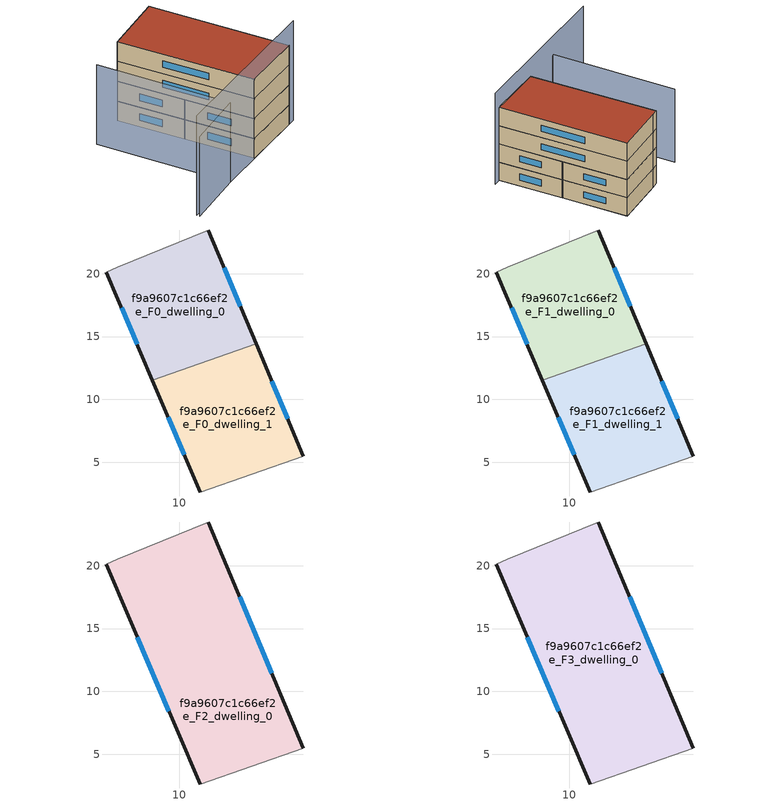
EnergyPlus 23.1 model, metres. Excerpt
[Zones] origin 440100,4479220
f9a9607c1c66ef2e_F0_dwelling_0
 floor ground (EU_floor_Construction): 16.15,14.41 12.34,23.48 5.09,20.49 4.2,20.12 7.88,11.52 z0
 wall outside (EU_wall_Construction): 12.34,23.48 16.15,14.41 / 7.88,11.52 4.2,20.12 z0:3
 wall adiabatic (EU_wall_Construction): 4.2,20.12 5.09,20.49 12.34,23.48 z0:3
 wall to f9a9607c1c66ef2e_F0_dwelling_1 (EU_wall_Construction): 16.15,14.41 7.88,11.52 z0:3
 window (EU_Window_Construction): 13.6,20.47 14.88,17.41 / 6.66,14.37 5.42,17.27 z0.99:2.01
f9a9607c1c66ef2e_F0_dwelling_1
 floor ground (EU_floor_Construction): 19.89,5.49 16.15,14.41 7.88,11.52 11.67,2.62 z0
 wall outside (EU_wall_Construction): 11.67,2.62 7.88,11.52 / 16.15,14.41 19.89,5.49 z0:3
 wall adiabatic (EU_wall_Construction): 19.89,5.49 11.67,2.62 z0:3
 window (EU_Window_Construction): 10.41,5.57 9.13,8.57 / 17.39,11.45 18.65,8.45 z0.99:2.01
f9a9607c1c66ef2e_F1_dwelling_0
 floor to f9a9607c1c66ef2e_F0_dwelling_0 (EU_floor_Construction): 16.15,14.41 12.34,23.48 5.09,20.49 4.2,20.12 7.88,11.52 z3
 wall outside (EU_wall_Construction): 12.34,23.48 16.15,14.41 / 7.88,11.52 4.2,20.12 z3:6
 wall adiabatic (EU_wall_Construction): 4.2,20.12 5.09,20.49 12.34,23.48 z3:6
 wall to f9a9607c1c66ef2e_F1_dwelling_1 (EU_wall_Construction): 16.15,14.41 7.88,11.52 z3:6
 window (EU_Window_Construction): 13.6,20.47 14.88,17.41 / 6.66,14.37 5.42,17.27 z3.99:5.01
f9a9607c1c66ef2e_F1_dwelling_1
 floor to f9a9607c1c66ef2e_F0_dwelling_1 (EU_floor_Construction): 19.89,5.49 16.15,14.41 7.88,11.52 11.67,2.62 z3
 wall outside (EU_wall_Construction): 11.67,2.62 7.88,11.52 / 16.15,14.41 19.89,5.49 z3:6
 wall adiabatic (EU_wall_Construction): 19.89,5.49 11.67,2.62 z3:6
 window (EU_Window_Construction): 10.41,5.57 9.13,8.57 / 17.39,11.45 18.65,8.45 z3.99:5.01
f9a9607c1c66ef2e_F2_dwelling_0
 floor to f9a9607c1c66ef2e_F1_dwelling_0 (EU_floor_Construction): 16.15,14.41 12.34,23.48 5.09,20.49 4.2,20.12 7.88,11.52 z6
 floor to f9a9607c1c66ef2e_F1_dwelling_1 (EU_floor_Construction): 19.89,5.49 16.15,14.41 7.88,11.52 11.67,2.62 z6
 wall outside (EU_wall_Construction): 12.34,23.48 19.89,5.49 / 11.67,2.62 4.2,20.12 z6:9
 wall adiabatic (EU_wall_Construction): 19.89,5.49 11.67,2.62 / 4.2,20.12 5.09,20.49 12.34,23.48 z6:9
 window (EU_Window_Construction): 14.84,17.52 17.39,11.45 / 9.2,8.43 6.68,14.32 z6.99:8.01
f9a9607c1c66ef2e_F3_dwelling_0
 floor to f9a9607c1c66ef2e_F2_dwelling_0 (EU_floor_Construction): 19.89,5.49 12.34,23.48 5.09,20.49 4.2,20.12 11.67,2.62 z9
 wall outside (EU_wall_Construction): 12.34,23.48 19.89,5.49 / 11.67,2.62 4.2,20.12 z9:12
 wall adiabatic (EU_wall_Construction): 19.89,5.49 11.67,2.62 / 4.2,20.12 5.09,20.49 12.34,23.48 z9:12
 window (EU_Window_Construction): 14.84,17.52 17.39,11.45 / 9.2,8.43 6.68,14.32 z9.99:11.01
 roof outside (EU_roof_Construction): 12.34,23.48 19.89,5.49 11.67,2.62 4.2,20.12 5.09,20.49 z12
shading: -1.98,-2.17 20.89,5.87 z0:15; -1.08,17.92 5.93,0.61 / 5.93,0.61 -1.84,-2.54 z0:12
[Building]
EU S2 Campaign: North Axis=0; Terrain=City; Solar Distribution=FullExterior
[Site:Location]
Madrid: Latitude=40.5; Longitude=-3.5; Time Zone=1; Elevation=609
[SizingPeriod:WeatherFileDays]
AnnualSizingPeriod: Begin Month=1; Begin Day of Month=1; End Month=12; End Day of Month=31; Day of Week for Start Day=Monday; Use Weather File Daylight Saving Period=No; Use Weather File Rain and Snow Indicators=No
[MATERIAL]
EU_InternalMass_Material: Roughness=MediumRough; Thickness=0.1; Conductivity=1; Density=1800; Specific Heat=900; Thermal Absorptance=0.9; Solar Absorptance=0.7; Visible Absorptance=0.7
[MATERIAL:NOMASS] Roughness=MediumRough; Thermal Absorptance=0.9; Solar Absorptance=0.7; Visible Absorptance=0.7
Name | Thermal Resistance
EU_wall_NoMass | 0.609216
EU_roof_NoMass | 0.513268
EU_floor_NoMass | 0.568163
[WINDOWMATERIAL:SIMPLEGLAZINGSYSTEM]
EU_Window_SimpleGlazing: UFactor=5.50606; Solar Heat Gain Coefficient=0.85; Visible Transmittance=0.85
[CONSTRUCTION]
EU_wall_Construction: EU_wall_NoMass
EU_roof_Construction: EU_roof_NoMass
EU_floor_Construction: EU_floor_NoMass
EU_InternalMass_Construction: EU_InternalMass_Material
EU_Window_Construction: EU_Window_SimpleGlazing
[ZONE] Type=1; Multiplier=1; Ceiling Height=autocalculate; Floor Area=autocalculate; Part of Total Floor Area=Yes
Name | Volume
f9a9607c1c66ef2e_F0_dwelling_0; f9a9607c1c66ef2e_F1_dwelling_0 | 252.673
f9a9607c1c66ef2e_F2_dwelling_0 | 505.356
f9a9607c1c66ef2e_F3_dwelling_0 | 505.374
f9a9607c1c66ef2e_F0_dwelling_1; f9a9607c1c66ef2e_F1_dwelling_1 | 252.684
[INTERNALMASS] Construction=EU_InternalMass_Construction
Name | Zone or ZoneList | Surface Area
f9a9607c1c66ef2e_F0_dwelling_0_EU_InternalMass | f9a9607c1c66ef2e_F0_dwelling_0 | 84.2245
f9a9607c1c66ef2e_F0_dwelling_1_EU_InternalMass | f9a9607c1c66ef2e_F0_dwelling_1 | 84.226
f9a9607c1c66ef2e_F1_dwelling_0_EU_InternalMass | f9a9607c1c66ef2e_F1_dwelling_0 | 84.2245
f9a9607c1c66ef2e_F1_dwelling_1_EU_InternalMass | f9a9607c1c66ef2e_F1_dwelling_1 | 84.226
f9a9607c1c66ef2e_F2_dwelling_0_EU_InternalMass | f9a9607c1c66ef2e_F2_dwelling_0 | 168.458
f9a9607c1c66ef2e_F3_dwelling_0_EU_InternalMass | f9a9607c1c66ef2e_F3_dwelling_0 | 168.458
[OTHEREQUIPMENT] Fuel Type=Electricity; Design Level Calculation Method=Watts/Area; Power per Zone Floor Area=1; Fraction Latent=0; Fraction Radiant=0; Fraction Lost=0; Carbon Dioxide Generation Rate=0; EndUse Subcategory=EU_Step8_InternalGains
Name | Zone or ZoneList or Space or SpaceList | Schedule
EU_Step8_InternalGain_f9a9607c1c66ef2e_F0_dwelling_0_f000 | f9a9607c1c66ef2e_F0_dwelling_0 | EU_Step8_GainSchedule_f9a9607c1c66ef2e_F0_dwelling_0_f000
EU_Step8_InternalGain_f9a9607c1c66ef2e_F0_dwelling_1_f000 | f9a9607c1c66ef2e_F0_dwelling_1 | EU_Step8_GainSchedule_f9a9607c1c66ef2e_F0_dwelling_1_f000
EU_Step8_InternalGain_f9a9607c1c66ef2e_F1_dwelling_0_f000 | f9a9607c1c66ef2e_F1_dwelling_0 | EU_Step8_GainSchedule_f9a9607c1c66ef2e_F1_dwelling_0_f000
EU_Step8_InternalGain_f9a9607c1c66ef2e_F1_dwelling_1_f000 | f9a9607c1c66ef2e_F1_dwelling_1 | EU_Step8_GainSchedule_f9a9607c1c66ef2e_F1_dwelling_1_f000
EU_Step8_InternalGain_f9a9607c1c66ef2e_F2_dwelling_0_f000 | f9a9607c1c66ef2e_F2_dwelling_0 | EU_Step8_GainSchedule_f9a9607c1c66ef2e_F2_dwelling_0_f000
EU_Step8_InternalGain_f9a9607c1c66ef2e_F3_dwelling_0_f000 | f9a9607c1c66ef2e_F3_dwelling_0 | EU_Step8_GainSchedule_f9a9607c1c66ef2e_F3_dwelling_0_f000
[ZONEVENTILATION:DESIGNFLOWRATE] Schedule=EU_AlwaysOn; Design Flow Rate Calculation Method=AirChanges/Hour; Air Changes per Hour=0.752966; Ventilation Type=Natural; Fan Pressure Rise=0; Fan Total Efficiency=1; Constant Term Coefficient=1; Temperature Term Coefficient=0; Velocity Term Coefficient=0; Velocity Squared Term Coefficient=0; Minimum Indoor Temperature=-100; Maximum Indoor Temperature=100; Delta Temperature=-100; Minimum Outdoor Temperature=-100; Maximum Outdoor Temperature=100; Maximum Wind Speed=40
Name | Zone or ZoneList or Space or SpaceList
EU_ConstantAir_f9a9607c1c66ef2e_F0_dwelling_0 | f9a9607c1c66ef2e_F0_dwelling_0
EU_ConstantAir_f9a9607c1c66ef2e_F0_dwelling_1 | f9a9607c1c66ef2e_F0_dwelling_1
EU_ConstantAir_f9a9607c1c66ef2e_F1_dwelling_0 | f9a9607c1c66ef2e_F1_dwelling_0
EU_ConstantAir_f9a9607c1c66ef2e_F1_dwelling_1 | f9a9607c1c66ef2e_F1_dwelling_1
EU_ConstantAir_f9a9607c1c66ef2e_F2_dwelling_0 | f9a9607c1c66ef2e_F2_dwelling_0
EU_ConstantAir_f9a9607c1c66ef2e_F3_dwelling_0 | f9a9607c1c66ef2e_F3_dwelling_0
[HVACTEMPLATE:THERMOSTAT] Constant Heating Setpoint=20; Constant Cooling Setpoint=50
EU_HeatOnly_f9a9607c1c66ef2e_F0_dwelling_0; EU_HeatOnly_f9a9607c1c66ef2e_F0_dwelling_1; EU_HeatOnly_f9a9607c1c66ef2e_F1_dwelling_0; EU_HeatOnly_f9a9607c1c66ef2e_F1_dwelling_1; EU_HeatOnly_f9a9607c1c66ef2e_F2_dwelling_0; EU_HeatOnly_f9a9607c1c66ef2e_F3_dwelling_0
[HVACTEMPLATE:ZONE:IDEALLOADSAIRSYSTEM] System Availability Schedule=EU_AlwaysOn; Maximum Heating Supply Air Temperature=50; Minimum Cooling Supply Air Temperature=13; Maximum Heating Supply Air Humidity Ratio=0.0156; Minimum Cooling Supply Air Humidity Ratio=0.0077; Heating Limit=NoLimit; Cooling Limit=NoLimit; Heating Availability Schedule=EU_AlwaysOn; Cooling Availability Schedule=EU_CoolingOff; Dehumidification Control Type=ConstantSensibleHeatRatio; Cooling Sensible Heat Ratio=0.7; Dehumidification Setpoint=60; Humidification Control Type=None; Humidification Setpoint=30; Outdoor Air Method=None; Outdoor Air Flow Rate per Person=0.00944; Outdoor Air Flow Rate per Zone Floor Area=0; Outdoor Air Flow Rate per Zone=0; Demand Controlled Ventilation Type=None; Outdoor Air Economizer Type=NoEconomizer; Heat Recovery Type=None; Sensible Heat Recovery Effectiveness=0.7; Latent Heat Recovery Effectiveness=0.65
Name | Template Thermostat
f9a9607c1c66ef2e_F0_dwelling_0 | EU_HeatOnly_f9a9607c1c66ef2e_F0_dwelling_0
f9a9607c1c66ef2e_F0_dwelling_1 | EU_HeatOnly_f9a9607c1c66ef2e_F0_dwelling_1
f9a9607c1c66ef2e_F1_dwelling_0 | EU_HeatOnly_f9a9607c1c66ef2e_F1_dwelling_0
f9a9607c1c66ef2e_F1_dwelling_1 | EU_HeatOnly_f9a9607c1c66ef2e_F1_dwelling_1
f9a9607c1c66ef2e_F2_dwelling_0 | EU_HeatOnly_f9a9607c1c66ef2e_F2_dwelling_0
f9a9607c1c66ef2e_F3_dwelling_0 | EU_HeatOnly_f9a9607c1c66ef2e_F3_dwelling_0
[SIZING:ZONE] Zone Cooling Design Supply Air Temperature Input Method=SupplyAirTemperature; Zone Cooling Design Supply Air Temperature=13; Zone Heating Design Supply Air Temperature Input Method=SupplyAirTemperature; Zone Heating Design Supply Air Temperature=50; Zone Cooling Design Supply Air Humidity Ratio=0.008; Zone Heating Design Supply Air Humidity Ratio=0.008; Cooling Design Air Flow Method=DesignDay; Cooling Design Air Flow Rate=0; Cooling Minimum Air Flow per Zone Floor Area=0.000762; Cooling Minimum Air Flow=0; Cooling Minimum Air Flow Fraction=0.2; Heating Design Air Flow Method=DesignDay; Heating Design Air Flow Rate=0; Heating Maximum Air Flow per Zone Floor Area=0.002032; Heating Maximum Air Flow=0.141576; Heating Maximum Air Flow Fraction=0.3; Account for Dedicated Outdoor Air System=No; Dedicated Outdoor Air System Control Strategy=NeutralSupplyAir; Dedicated Outdoor Air Low Setpoint Temperature for Design=autosize; Dedicated Outdoor Air High Setpoint Temperature for Design=autosize; Zone Load Sizing Method=Sensible Load Only No Latent Load; Zone Latent Cooling Design Supply Air Humidity Ratio Input Method=HumidityRatioDifference; Zone Cooling Design Supply Air Humidity Ratio Difference=0.005; Zone Latent Heating Design Supply Air Humidity Ratio Input Method=HumidityRatioDifference; Zone Humidification Design Supply Air Humidity Ratio Difference=0.005
f9a9607c1c66ef2e_F0_dwelling_0; f9a9607c1c66ef2e_F0_dwelling_1; f9a9607c1c66ef2e_F1_dwelling_0; f9a9607c1c66ef2e_F1_dwelling_1; f9a9607c1c66ef2e_F2_dwelling_0; f9a9607c1c66ef2e_F3_dwelling_0
[SCHEDULE:CONSTANT]
Name | Hourly Value
EU_AlwaysOn | 1
EU_CoolingOff | 0
[SCHEDULE:FILE] Column Number=1; Rows to Skip at Top=0; Number of Hours of Data=8760; Column Separator=Comma; Interpolate to Timestep=No; Minutes per Item=60; Adjust Schedule for Daylight Savings=Yes
Name | File
EU_Step8_GainSchedule_f9a9607c1c66ef2e_F0_dwelling_0_f000 | ../../schedules/f9a9607c1c66ef2e/f9a9607c1c66ef2e_F0_dwelling_0_f000_gain.csv
EU_Step8_GainSchedule_f9a9607c1c66ef2e_F0_dwelling_1_f000 | ../../schedules/f9a9607c1c66ef2e/f9a9607c1c66ef2e_F0_dwelling_1_f000_gain.csv
EU_Step8_GainSchedule_f9a9607c1c66ef2e_F1_dwelling_0_f000 | ../../schedules/f9a9607c1c66ef2e/f9a9607c1c66ef2e_F1_dwelling_0_f000_gain.csv
EU_Step8_GainSchedule_f9a9607c1c66ef2e_F1_dwelling_1_f000 | ../../schedules/f9a9607c1c66ef2e/f9a9607c1c66ef2e_F1_dwelling_1_f000_gain.csv
EU_Step8_GainSchedule_f9a9607c1c66ef2e_F2_dwelling_0_f000 | ../../schedules/f9a9607c1c66ef2e/f9a9607c1c66ef2e_F2_dwelling_0_f000_gain.csv
EU_Step8_GainSchedule_f9a9607c1c66ef2e_F3_dwelling_0_f000 | ../../schedules/f9a9607c1c66ef2e/f9a9607c1c66ef2e_F3_dwelling_0_f000_gain.csv
